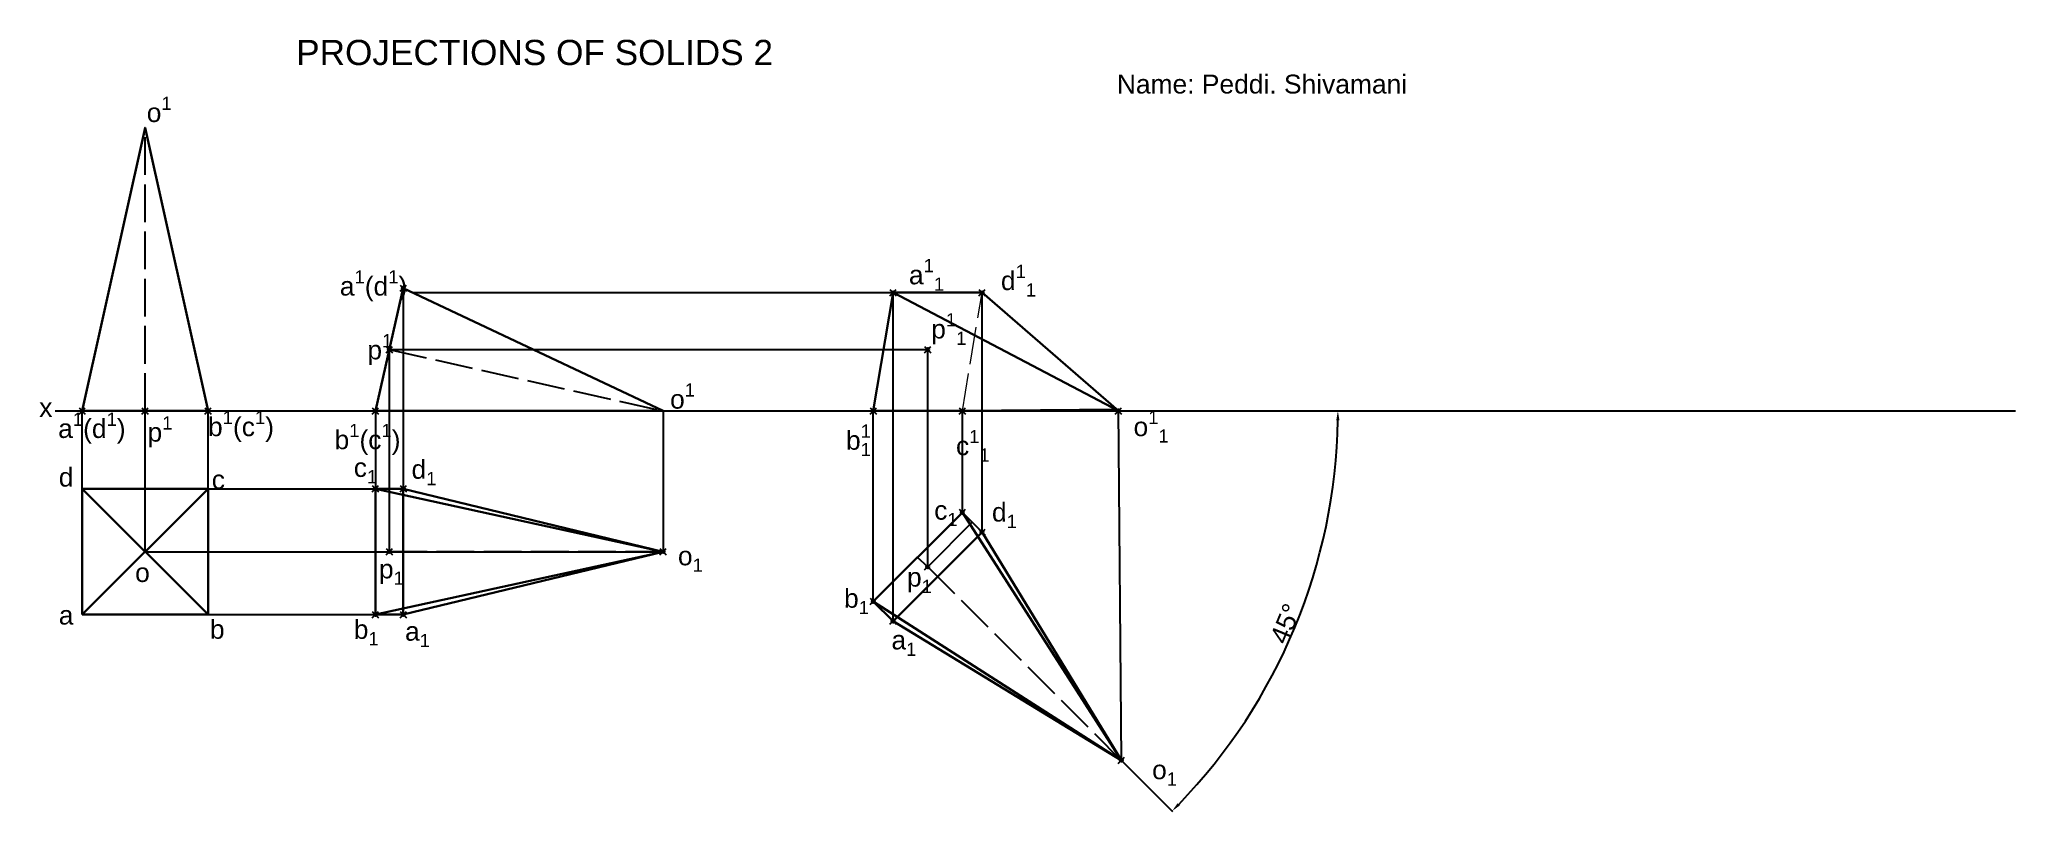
# Model space of a CAD drawing. Header units: millimetres. Extents: x 49 to 677, y 242 to 487.
import ezdxf

# ---------------------------------------------------------------- set-up
doc = ezdxf.new("R2010")
doc.units = ezdxf.units.MM
doc.header["$MEASUREMENT"] = 0
doc.header["$PDMODE"] = 35
doc.header["$PDSIZE"] = -3
doc.linetypes.add('ACAD_ISO02W100', pattern=[15, 12, -3])
doc.styles.get("Standard").update_dxf_attribs({"font": 'arial.ttf'})
doc.dimstyles.get("Standard").update_dxf_attribs({"dimtxt": 6, "dimasz": 3, "dimexe": 0.18, "dimexo": 0.0625, "dimgap": 0.09, "dimtad": 1, "dimdec": 0, "dimzin": 0, "dimdsep": 46, "dimtxsty": 'Standard', "dimcen": 0.09, "dimclrt": 2, "dimadec": 0, "dimazin": 0, "dimtfac": 1, "dimtdec": 0, "dimtofl": 0, "dimtmove": 0, "dimatfit": 3, "dimfxl": 1, "dimtolj": 1, "dimtzin": 0, "dimarcsym": 0})

# ---------------------------------------------------------------- blocks, each defined once
blk = doc.blocks.new('*D1')
at = {"color": 0, "lineweight": -2, "transparency": 16777216}
blk.add_line((392.7, 257.92), (408.9, 241.72), dxfattribs=at)
blk.add_arc((281.56, 369.07), 179.92, 315.95539, 359.04461, dxfattribs=at)
at = {"color": 0, "transparency": 16777216}
for points in [[(460.95, 366.08), (461.95, 366.07), (461.47, 369.07)], [(411.24, 243.64), (410.52, 244.34), (408.78, 241.85)]]:
    blk.add_solid(points, dxfattribs=at)
at = {"layer": 'Defpoints', "color": 0, "transparency": 16777216}
for p in [(53.92, 369.07), (676.78, 369.07), (331.7, 318.93), (437.37, 279.11), (392.66, 257.97)]:
    blk.add_point(p, dxfattribs=at)
at = {"color": 2, "transparency": 16777216, "insert": (444.88, 301.42), "char_height": 6, "attachment_point": 5, "rotation": 67.5}
blk.add_mtext('\\A1;45°', dxfattribs=at)

msp = doc.modelspace()

# ---------------------------------------------------------------- linework, layer by layer
at = {"color": 30, "linetype": 'ACAD_ISO02W100', "true_color": 0xf26722}
for p, q in [((82.45, 369.07), (82.45, 459.07)), ((160.04, 388.57), (247.06, 369.07)), ((247.06, 324.3), (160.04, 324.3))]:
    msp.add_line(p, q, dxfattribs=at)
for p, q in [((164.47, 408.08), (164.47, 304.3)), ((167.45, 406.67), (348.4, 406.67)), ((320.12, 302.23), (320.12, 406.67)), ((348.4, 406.67), (320.12, 406.67)), ((348.4, 331.15), (348.4, 406.67)), ((160.04, 388.57), (160.04, 388.57)), ((160.04, 388.57), (160.04, 324.3)), ((160.04, 388.57), (331.13, 388.57)), ((331.13, 319.5), (331.13, 388.57)), ((53.92, 369.07), (676.78, 369.07)), ((62.45, 344.3), (62.45, 369.07)), ((82.45, 324.3), (82.45, 369.07)), ((102.45, 344.3), (102.45, 369.07)), ((155.61, 369.07), (155.61, 304.3)), ((155.61, 369.07), (572.48, 369.07)), ((247.06, 369.07), (247.06, 369.07)), ((247.06, 369.07), (247.06, 324.3)), ((313.85, 308.49), (313.85, 369.07)), ((313.85, 369.07), (342.14, 369.07)), ((313.85, 369.07), (342.14, 369.07)), ((342.14, 336.78), (342.14, 369.07)), ((392.66, 257.99), (391.73, 369.48)), ((62.45, 344.3), (164.47, 344.3)), ((102.45, 344.3), (164.47, 344.3)), ((342.14, 336.78), (348.4, 330.51)), ((82.45, 324.3), (247.06, 324.3)), ((331.13, 319.5), (327.87, 322.51)), ((102.45, 304.3), (164.47, 304.3))]:
    msp.add_line(p, q)
at = {"color": 131, "lineweight": 30}
for p, q in [((320.12, 406.67), (313.85, 369.07)), ((320.12, 406.67), (391.74, 369.07)), ((348.4, 406.67), (391.74, 369.07)), ((313.85, 369.07), (391.74, 369.07)), ((342.14, 369.07), (391.73, 369.48)), ((62.45, 344.3), (102.45, 304.3)), ((102.45, 344.3), (62.45, 304.3)), ((155.61, 304.3), (247.06, 324.3)), ((164.47, 304.3), (247.06, 324.3)), ((313.85, 308.49), (392.66, 257.97)), ((320.12, 302.23), (392.66, 257.97))]:
    msp.add_line(p, q, dxfattribs=at)
at = {"color": 32, "linetype": 'ACAD_ISO02W100', "lineweight": 18, "true_color": 0xcd6928}
msp.add_line((342.14, 369.07), (348.4, 406.67), dxfattribs=at)
at = {"color": 215, "lineweight": 30, "true_color": 0xa953a0}
msp.add_line((164.47, 344.3), (155.61, 344.3), dxfattribs=at)
at = {"lineweight": 25}
msp.add_line((160.04, 344.3), (160.04, 324.3), dxfattribs=at)
at = {"color": 32, "linetype": 'ACAD_ISO02W100', "lineweight": 25, "true_color": 0xcd6928}
msp.add_line((331.13, 319.5), (392.66, 257.97), dxfattribs=at)
at = {"color": 131, "lineweight": 30}
for points in [[(102.45, 369.07), (82.45, 459.07), (62.45, 369.07)], [(155.61, 369.07), (247.06, 369.07), (164.47, 408.08)], [(62.45, 304.3), (102.45, 304.3), (102.45, 344.3), (62.45, 344.3)], [(164.47, 304.3), (164.47, 344.3), (247.06, 324.3), (155.61, 344.3), (155.61, 304.3)], [(320.12, 302.23), (348.4, 330.51), (392.66, 257.97), (342.14, 336.78), (313.85, 308.49)]]:
    msp.add_lwpolyline(points, close=True, dxfattribs=at)
msp.add_lwpolyline([(345.27, 333.64), (331.13, 319.5), (332.01, 318.62)])
for p in [(164.47, 408.08), (320.12, 406.67), (348.4, 406.67), (160.04, 388.57), (331.13, 388.57), (62.45, 369.07), (82.45, 369.07), (102.45, 369.07), (155.61, 369.07), (313.85, 369.07), (342.14, 369.07), (391.74, 369.07), (155.61, 344.3), (164.47, 344.3), (342.14, 336.78), (348.4, 330.51), (160.04, 324.3), (247.06, 324.3), (331.13, 319.5), (313.85, 308.49), (155.61, 304.3), (164.47, 304.3), (320.12, 302.23), (392.66, 257.99)]:
    msp.add_point(p)

# ---------------------------------------------------------------- texts
at = {"lineweight": 25}
msp.add_text('Name: Peddi. Shivamani', height=6, dxfattribs=at).set_placement((391.23, 469.95))
at = {"linetype": 'ACAD_ISO02W100', "insert": (130.46, 487), "char_height": 8, "attachment_point": 1}
msp.add_mtext_dynamic_manual_height_columns('PROJECTIONS OF SOLIDS 2', width=159.0642, gutter_width=40, heights=[0], dxfattribs=at)
at = {"color": 52, "true_color": 0xc8c92d, "char_height": 6, "attachment_point": 1}
for s, width, insert in [('\\A1;o{\\H0.7x;\\S1^ ;}', 4.7222, (82.97, 468.93)), ('\\A1;a{\\H0.7x;\\S1^ ;\\S^ 1;}', 9.7679, (325.16, 417.34)), ('\\A1;d{\\H0.7x;\\S1^ ;\\S^ 1;}', 9.7679, (354.39, 415.5)), ('\\A1;a{\\H0.7x;\\S1^ ;}(d{\\H0.7x;\\S1^ ;})', 4.7222, (144.33, 413.76)), ('\\A1;p{\\H0.7x;\\S1^ ;\\S^ 1;}', 9.7679, (332.24, 400.12)), ('\\A1;p{\\H0.7x;\\S1^ ;}', 4.7222, (153.09, 393.48)), ('\\A1;o{\\H0.7x;\\S1^ ;}', 4.7222, (249.26, 377.82)), ('\\A1;a{\\H0.7x;\\S1^ ;}(d{\\H0.7x;\\S1^ ;})', 4.7222, (54.83, 368.5)), ('\\A1;p{\\H0.7x;\\S1^ ;}', 4.7222, (83.22, 367.33)), ('\\A1;b{\\H0.7x;\\S1^ ;}(c{\\H0.7x;\\S1^ ;})', 4.7222, (102.45, 369.07)), ('\\A1;b{\\H0.7x;\\S1^ ;}(c{\\H0.7x;\\S1^ ;})', 4.7222, (142.65, 364.93)), ('\\A1;b{\\H0.7x;\\S1^ 1;}', 9.7679, (305.17, 364.76)), ('\\A1;o{\\H0.7x;\\S1^ ;\\S^ 1;}', 9.7679, (396.53, 369.07)), ('\\A1;c{\\H0.7x;\\S1^ ;\\S^ 1;}', 9.7679, (340.12, 363.01)), ('\\A1;c{\\H0.7x;\\S^ 1;}', 9.7679, (148.76, 354.08)), ('\\A1;d{\\H0.7x;\\S^ 1;}', 9.7679, (167.11, 353.49)), ('d', 4.7222, (55.03, 351)), ('c', 4.7222, (103.63, 350.21)), ('\\A1;c{\\H0.7x;\\S^ 1;}', 9.7679, (333.19, 340.48)), ('\\A1;d{\\H0.7x;\\S^ 1;}', 9.7679, (351.54, 339.89)), ('\\A1;p{\\H0.7x;\\S^ 1;}', 9.7679, (156.75, 321.83)), ('\\A1;o{\\H0.7x;\\S^ 1;}', 9.7679, (251.76, 325.98)), ('o', 4.7222, (79.28, 320.68)), ('\\A1;p{\\H0.7x;\\S^ 1;}', 9.7679, (324.56, 319.21)), ('\\A1;b{\\H0.7x;\\S^ 1;}', 9.7679, (304.55, 312.49)), ('a', 4.7222, (55.03, 307.14)), ('b', 4.7222, (103.04, 302.62)), ('\\A1;b{\\H0.7x;\\S^ 1;}', 9.7679, (148.76, 302.6)), ('\\A1;a{\\H0.7x;\\S^ 1;}', 9.7679, (165.04, 302.01)), ('\\A1;a{\\H0.7x;\\S^ 1;}', 9.7679, (319.61, 299.24)), ('\\A1;o{\\H0.7x;\\S^ 1;}', 9.7679, (402.43, 257.99))]:
    msp.add_mtext_dynamic_manual_height_columns(s, width=width, gutter_width=30, heights=[0], dxfattribs=dict(at, insert=insert))
at = {"linetype": 'ByBlock', "insert": (48.81, 373.14), "char_height": 6, "attachment_point": 1}
msp.add_mtext_dynamic_manual_height_columns('x', width=5.2431, gutter_width=30, heights=[0], dxfattribs=at)

# ---------------------------------------------------------------- dimensions: what is measured, and where the dimension line sits
dim = msp.add_angular_dim_2l(base=(437.37, 279.11), line1=((53.92, 369.07), (676.78, 369.07)), line2=((331.7, 318.93), (392.66, 257.97)), dimstyle='Standard')
dim.commit()
dim.dimension.update_dxf_attribs({"geometry": '*D1', "text_midpoint": (444.88, 301.42)})

doc.saveas('drawing.dxf')
